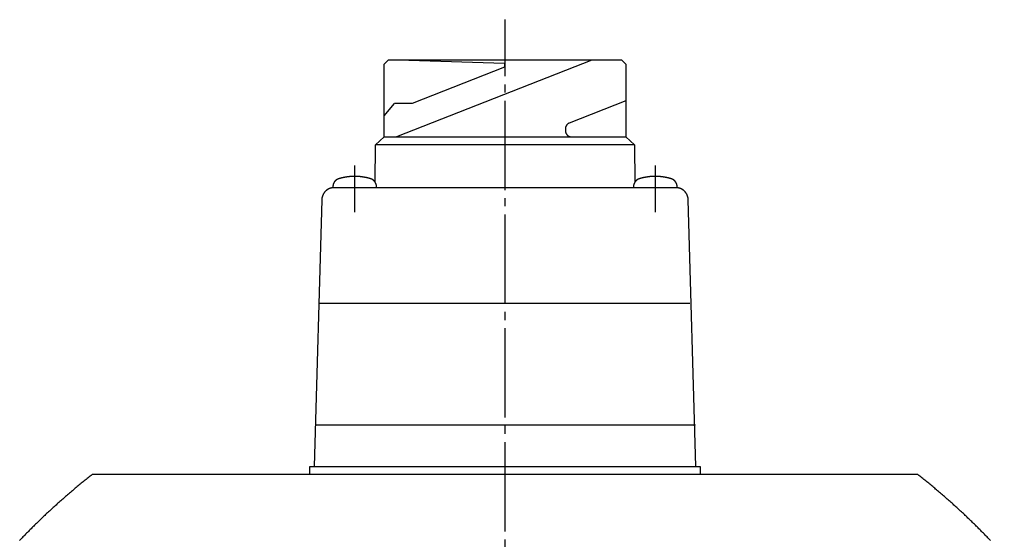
# Model space of a CAD drawing. Extents: x 0 to 661, y 0 to 384.
# Drawn here: x 533.1 to 652.6, y 319.9 to 384 of the extents above; entities that cross this region are included whole.
import ezdxf

# ---------------------------------------------------------------- set-up
doc = ezdxf.new("R2010")
doc.units = 0
doc.linetypes.add('DASH_CENTER', pattern=[14, 11, -1, 1, -1])
doc.layers.get('0').update_dxf_attribs({"linetype": 'CONTINUOUS'})

msp = doc.modelspace()

# ---------------------------------------------------------------- linework, layer by layer
at = {"color": 1, "linetype": 'DASH_CENTER'}
for p, q in [((592.82, 195.02), (592.82, 384.02)), ((574.32, 360.32), (574.32, 366.06)), ((611.32, 360.32), (611.32, 366.06))]:
    msp.add_line(p, q, dxfattribs=at)
at = {"color": 7, "linetype": 'CONTINUOUS'}
for p, q in [((577.94, 378.52), (578.44, 379.02)), ((607.19, 379.02), (578.44, 379.02)), ((607.19, 379.02), (578.45, 379.02)), ((603.52, 379.02), (579.46, 369.58)), ((580.97, 379.02), (592.76, 378.63)), ((607.69, 378.52), (607.19, 379.02)), ((577.94, 369.58), (577.94, 378.52)), ((592.76, 378.16), (581.38, 373.67)), ((592.76, 378.63), (592.76, 378.16)), ((607.69, 378.52), (607.69, 369.58)), ((577.94, 372.17), (579.2, 373.67)), ((581.38, 373.67), (579.2, 373.67)), ((607.69, 373.99), (600.73, 371.26)), ((600.25, 370.56), (600.25, 370.33)), ((576.88, 368.58), (577.94, 369.58)), ((577.94, 369.58), (601, 369.58)), ((601, 369.58), (607.69, 369.58)), ((607.69, 369.58), (608.75, 368.58)), ((607.69, 369.58), (608.75, 368.58)), ((576.85, 363.97), (576.88, 368.58)), ((608.75, 368.58), (576.88, 368.58)), ((608.75, 368.58), (608.78, 363.97)), ((571.64, 363.54), (571.62, 363.31)), ((577.01, 363.32), (576.99, 363.54)), ((608.64, 363.54), (608.62, 363.32)), ((614.01, 363.31), (613.99, 363.54)), ((571.77, 363.32), (592.82, 363.32)), ((592.82, 363.32), (613.86, 363.32)), ((570.27, 361.84), (569.32, 329.02)), ((616.32, 329.02), (615.36, 361.84)), ((569.9, 349.12), (592.82, 349.12)), ((592.82, 349.12), (615.55, 349.12)), ((569.46, 334.12), (592.82, 334.12)), ((592.82, 334.12), (616.25, 334.12)), ((568.81, 329.02), (592.82, 329.02)), ((568.81, 328.02), (568.81, 329.02)), ((592.82, 329.02), (616.82, 329.02)), ((616.82, 329.02), (616.82, 328.02)), ((615.82, 328.02), (542.01, 328.02)), ((643.62, 328.02), (569.82, 328.02))]:
    msp.add_line(p, q, dxfattribs=at)
for points in [[(600.73, 371.26, 0), (600.72, 371.26, 0), (600.72, 371.26, 0), (600.71, 371.25, 0), (600.7, 371.25, 0), (600.7, 371.25, 0), (600.69, 371.25, 0), (600.68, 371.24, 0), (600.68, 371.24, 0), (600.67, 371.24, 0), (600.66, 371.23, 0), (600.66, 371.23, 0), (600.65, 371.23, 0), (600.65, 371.22, 0), (600.64, 371.22, 0), (600.63, 371.22, 0), (600.63, 371.21, 0), (600.62, 371.21, 0), (600.62, 371.21, 0), (600.61, 371.2, 0), (600.6, 371.2, 0), (600.6, 371.19, 0), (600.59, 371.19, 0), (600.59, 371.19, 0), (600.58, 371.18, 0), (600.58, 371.18, 0), (600.57, 371.18, 0), (600.56, 371.17, 0), (600.56, 371.17, 0), (600.55, 371.16, 0), (600.55, 371.16, 0), (600.54, 371.15, 0), (600.53, 371.15, 0), (600.53, 371.15, 0), (600.52, 371.14, 0), (600.52, 371.14, 0), (600.51, 371.13, 0), (600.51, 371.13, 0), (600.5, 371.12, 0), (600.5, 371.12, 0), (600.49, 371.11, 0), (600.49, 371.11, 0), (600.48, 371.1, 0), (600.48, 371.1, 0), (600.47, 371.09, 0), (600.47, 371.09, 0), (600.46, 371.08, 0), (600.46, 371.08, 0), (600.45, 371.07, 0), (600.45, 371.07, 0), (600.44, 371.06, 0), (600.44, 371.06, 0), (600.43, 371.05, 0), (600.43, 371.05, 0), (600.42, 371.04, 0), (600.42, 371.04, 0), (600.42, 371.03, 0), (600.41, 371.03, 0), (600.41, 371.02, 0), (600.4, 371.01, 0), (600.4, 371.01, 0), (600.39, 371, 0), (600.39, 371, 0), (600.39, 370.99, 0), (600.38, 370.99, 0), (600.38, 370.98, 0), (600.38, 370.98, 0), (600.37, 370.97, 0), (600.37, 370.96, 0), (600.36, 370.96, 0), (600.36, 370.95, 0), (600.36, 370.94, 0), (600.35, 370.94, 0), (600.35, 370.93, 0), (600.35, 370.93, 0), (600.34, 370.92, 0), (600.34, 370.91, 0), (600.34, 370.91, 0), (600.33, 370.9, 0), (600.33, 370.9, 0), (600.33, 370.89, 0), (600.32, 370.88, 0), (600.32, 370.88, 0), (600.32, 370.87, 0), (600.32, 370.86, 0), (600.31, 370.86, 0), (600.31, 370.85, 0), (600.31, 370.84, 0), (600.3, 370.84, 0), (600.3, 370.83, 0), (600.3, 370.82, 0), (600.3, 370.82, 0), (600.29, 370.81, 0), (600.29, 370.81, 0), (600.29, 370.8, 0), (600.29, 370.79, 0), (600.29, 370.79, 0), (600.28, 370.78, 0), (600.28, 370.77, 0), (600.28, 370.76, 0), (600.28, 370.76, 0), (600.28, 370.75, 0), (600.27, 370.74, 0), (600.27, 370.74, 0), (600.27, 370.73, 0), (600.27, 370.72, 0), (600.27, 370.72, 0), (600.27, 370.71, 0), (600.27, 370.7, 0), (600.26, 370.7, 0), (600.26, 370.69, 0), (600.26, 370.68, 0), (600.26, 370.68, 0), (600.26, 370.67, 0), (600.26, 370.66, 0), (600.26, 370.65, 0), (600.26, 370.65, 0), (600.26, 370.64, 0), (600.26, 370.63, 0), (600.26, 370.63, 0), (600.25, 370.62, 0), (600.25, 370.61, 0), (600.25, 370.61, 0), (600.25, 370.6, 0), (600.25, 370.59, 0), (600.25, 370.58, 0), (600.25, 370.58, 0), (600.25, 370.57, 0), (600.25, 370.56, 0)], [(600.25, 370.32, 0), (600.25, 370.32, 0), (600.25, 370.31, 0), (600.25, 370.3, 0), (600.25, 370.29, 0), (600.25, 370.28, 0), (600.25, 370.27, 0), (600.26, 370.26, 0), (600.26, 370.25, 0), (600.26, 370.24, 0), (600.26, 370.23, 0), (600.26, 370.22, 0), (600.26, 370.21, 0), (600.26, 370.21, 0), (600.26, 370.2, 0), (600.27, 370.19, 0), (600.27, 370.18, 0), (600.27, 370.17, 0), (600.27, 370.16, 0), (600.27, 370.15, 0), (600.27, 370.14, 0), (600.28, 370.13, 0), (600.28, 370.12, 0), (600.28, 370.12, 0), (600.28, 370.11, 0), (600.29, 370.1, 0), (600.29, 370.09, 0), (600.29, 370.08, 0), (600.3, 370.07, 0), (600.3, 370.06, 0), (600.3, 370.06, 0), (600.31, 370.05, 0), (600.31, 370.04, 0), (600.31, 370.03, 0), (600.32, 370.02, 0), (600.32, 370.01, 0), (600.33, 370, 0), (600.33, 370, 0), (600.33, 369.99, 0), (600.34, 369.98, 0), (600.34, 369.97, 0), (600.35, 369.96, 0), (600.35, 369.96, 0), (600.36, 369.95, 0), (600.36, 369.94, 0), (600.36, 369.93, 0), (600.37, 369.92, 0), (600.37, 369.92, 0), (600.38, 369.91, 0), (600.38, 369.9, 0), (600.39, 369.89, 0), (600.39, 369.89, 0), (600.4, 369.88, 0), (600.41, 369.87, 0), (600.41, 369.86, 0), (600.42, 369.86, 0), (600.42, 369.85, 0), (600.43, 369.84, 0), (600.43, 369.83, 0), (600.44, 369.83, 0), (600.45, 369.82, 0), (600.45, 369.81, 0), (600.46, 369.81, 0), (600.47, 369.8, 0), (600.47, 369.8, 0), (600.48, 369.79, 0), (600.49, 369.78, 0), (600.49, 369.78, 0), (600.5, 369.77, 0), (600.51, 369.76, 0), (600.51, 369.76, 0), (600.52, 369.75, 0), (600.53, 369.75, 0), (600.53, 369.74, 0), (600.54, 369.73, 0), (600.55, 369.73, 0), (600.56, 369.72, 0), (600.56, 369.72, 0), (600.57, 369.71, 0), (600.58, 369.71, 0), (600.59, 369.7, 0), (600.59, 369.7, 0), (600.6, 369.69, 0), (600.61, 369.69, 0), (600.62, 369.68, 0), (600.62, 369.68, 0), (600.63, 369.67, 0), (600.64, 369.67, 0), (600.65, 369.66, 0), (600.66, 369.66, 0), (600.67, 369.65, 0), (600.67, 369.65, 0), (600.68, 369.65, 0), (600.69, 369.64, 0), (600.7, 369.64, 0), (600.71, 369.64, 0), (600.72, 369.63, 0), (600.72, 369.63, 0), (600.73, 369.62, 0), (600.74, 369.62, 0), (600.75, 369.62, 0), (600.76, 369.62, 0), (600.77, 369.61, 0), (600.78, 369.61, 0), (600.78, 369.61, 0), (600.79, 369.61, 0), (600.8, 369.6, 0), (600.81, 369.6, 0), (600.82, 369.6, 0), (600.83, 369.6, 0), (600.84, 369.59, 0), (600.85, 369.59, 0), (600.86, 369.59, 0), (600.87, 369.59, 0), (600.88, 369.59, 0), (600.88, 369.58, 0), (600.89, 369.58, 0), (600.9, 369.58, 0), (600.91, 369.58, 0), (600.92, 369.58, 0), (600.93, 369.58, 0), (600.94, 369.58, 0), (600.95, 369.58, 0), (600.96, 369.58, 0), (600.97, 369.58, 0), (600.98, 369.58, 0), (600.98, 369.57, 0), (600.99, 369.57, 0), (601, 369.57, 0)], [(574.32, 364.69, 0), (574.3, 364.69, 0), (574.28, 364.69, 0), (574.27, 364.69, 0), (574.25, 364.69, 0), (574.24, 364.69, 0), (574.22, 364.69, 0), (574.21, 364.69, 0), (574.19, 364.69, 0), (574.18, 364.69, 0), (574.16, 364.69, 0), (574.14, 364.69, 0), (574.13, 364.69, 0), (574.11, 364.69, 0), (574.1, 364.69, 0), (574.08, 364.69, 0), (574.07, 364.69, 0), (574.05, 364.69, 0), (574.04, 364.69, 0), (574.02, 364.69, 0), (574, 364.69, 0), (573.99, 364.69, 0), (573.97, 364.69, 0), (573.96, 364.69, 0), (573.94, 364.69, 0), (573.93, 364.68, 0), (573.91, 364.68, 0), (573.9, 364.68, 0), (573.88, 364.68, 0), (573.87, 364.68, 0), (573.85, 364.68, 0), (573.84, 364.68, 0), (573.82, 364.68, 0), (573.8, 364.68, 0), (573.79, 364.68, 0), (573.77, 364.67, 0), (573.76, 364.67, 0), (573.74, 364.67, 0), (573.73, 364.67, 0), (573.71, 364.67, 0), (573.7, 364.67, 0), (573.68, 364.67, 0), (573.66, 364.67, 0), (573.65, 364.66, 0), (573.63, 364.66, 0), (573.62, 364.66, 0), (573.6, 364.66, 0), (573.59, 364.66, 0), (573.57, 364.66, 0), (573.56, 364.65, 0), (573.54, 364.65, 0), (573.53, 364.65, 0), (573.51, 364.65, 0), (573.5, 364.65, 0), (573.48, 364.64, 0), (573.46, 364.64, 0), (573.45, 364.64, 0), (573.43, 364.64, 0), (573.42, 364.64, 0), (573.4, 364.63, 0), (573.39, 364.63, 0), (573.37, 364.63, 0), (573.36, 364.63, 0), (573.34, 364.63, 0), (573.33, 364.62, 0), (573.31, 364.62, 0), (573.29, 364.62, 0), (573.28, 364.62, 0), (573.26, 364.62, 0), (573.25, 364.61, 0), (573.23, 364.61, 0), (573.22, 364.61, 0), (573.2, 364.61, 0), (573.19, 364.6, 0), (573.17, 364.6, 0), (573.16, 364.6, 0), (573.14, 364.6, 0), (573.13, 364.59, 0), (573.11, 364.59, 0), (573.1, 364.59, 0), (573.08, 364.58, 0), (573.07, 364.58, 0), (573.05, 364.58, 0), (573.03, 364.58, 0), (573.02, 364.57, 0), (573, 364.57, 0), (572.99, 364.57, 0), (572.97, 364.56, 0), (572.96, 364.56, 0), (572.94, 364.56, 0), (572.93, 364.56, 0), (572.91, 364.55, 0), (572.9, 364.55, 0), (572.88, 364.55, 0), (572.87, 364.54, 0), (572.85, 364.54, 0), (572.84, 364.54, 0), (572.82, 364.53, 0), (572.81, 364.53, 0), (572.79, 364.53, 0), (572.78, 364.52, 0), (572.76, 364.52, 0), (572.75, 364.52, 0), (572.73, 364.51, 0), (572.72, 364.51, 0), (572.7, 364.51, 0), (572.69, 364.5, 0), (572.67, 364.5, 0), (572.65, 364.5, 0), (572.64, 364.49, 0), (572.62, 364.49, 0), (572.61, 364.48, 0), (572.6, 364.48, 0), (572.58, 364.48, 0), (572.57, 364.47, 0), (572.55, 364.47, 0), (572.53, 364.46, 0), (572.52, 364.46, 0), (572.5, 364.46, 0), (572.49, 364.45, 0), (572.48, 364.45, 0), (572.46, 364.44, 0), (572.45, 364.44, 0), (572.43, 364.44, 0), (572.41, 364.43, 0), (572.4, 364.43, 0), (572.39, 364.42, 0), (572.37, 364.42, 0), (572.36, 364.42, 0)], [(576.27, 364.42, 0), (576.26, 364.42, 0), (576.25, 364.42, 0), (576.23, 364.43, 0), (576.22, 364.43, 0), (576.2, 364.44, 0), (576.18, 364.44, 0), (576.17, 364.44, 0), (576.16, 364.45, 0), (576.14, 364.45, 0), (576.13, 364.46, 0), (576.11, 364.46, 0), (576.1, 364.46, 0), (576.08, 364.47, 0), (576.07, 364.47, 0), (576.05, 364.48, 0), (576.03, 364.48, 0), (576.02, 364.48, 0), (576, 364.49, 0), (575.99, 364.49, 0), (575.98, 364.5, 0), (575.96, 364.5, 0), (575.95, 364.5, 0), (575.93, 364.51, 0), (575.91, 364.51, 0), (575.9, 364.51, 0), (575.88, 364.52, 0), (575.87, 364.52, 0), (575.85, 364.52, 0), (575.84, 364.53, 0), (575.82, 364.53, 0), (575.81, 364.53, 0), (575.79, 364.54, 0), (575.78, 364.54, 0), (575.76, 364.54, 0), (575.75, 364.55, 0), (575.73, 364.55, 0), (575.72, 364.55, 0), (575.7, 364.56, 0), (575.69, 364.56, 0), (575.67, 364.56, 0), (575.66, 364.56, 0), (575.64, 364.57, 0), (575.63, 364.57, 0), (575.61, 364.57, 0), (575.6, 364.58, 0), (575.58, 364.58, 0), (575.57, 364.58, 0), (575.55, 364.58, 0), (575.53, 364.59, 0), (575.52, 364.59, 0), (575.5, 364.59, 0), (575.49, 364.6, 0), (575.47, 364.6, 0), (575.46, 364.6, 0), (575.44, 364.6, 0), (575.43, 364.61, 0), (575.41, 364.61, 0), (575.4, 364.61, 0), (575.38, 364.61, 0), (575.37, 364.62, 0), (575.35, 364.62, 0), (575.34, 364.62, 0), (575.32, 364.62, 0), (575.3, 364.62, 0), (575.29, 364.63, 0), (575.27, 364.63, 0), (575.26, 364.63, 0), (575.24, 364.63, 0), (575.23, 364.63, 0), (575.21, 364.64, 0), (575.2, 364.64, 0), (575.18, 364.64, 0), (575.17, 364.64, 0), (575.15, 364.64, 0), (575.14, 364.65, 0), (575.12, 364.65, 0), (575.11, 364.65, 0), (575.09, 364.65, 0), (575.07, 364.65, 0), (575.06, 364.66, 0), (575.04, 364.66, 0), (575.03, 364.66, 0), (575.01, 364.66, 0), (575, 364.66, 0), (574.98, 364.66, 0), (574.97, 364.67, 0), (574.95, 364.67, 0), (574.93, 364.67, 0), (574.92, 364.67, 0), (574.9, 364.67, 0), (574.89, 364.67, 0), (574.87, 364.67, 0), (574.86, 364.67, 0), (574.84, 364.68, 0), (574.83, 364.68, 0), (574.81, 364.68, 0), (574.8, 364.68, 0), (574.78, 364.68, 0), (574.76, 364.68, 0), (574.75, 364.68, 0), (574.73, 364.68, 0), (574.72, 364.68, 0), (574.7, 364.68, 0), (574.69, 364.69, 0), (574.67, 364.69, 0), (574.66, 364.69, 0), (574.64, 364.69, 0), (574.63, 364.69, 0), (574.61, 364.69, 0), (574.6, 364.69, 0), (574.58, 364.69, 0), (574.56, 364.69, 0), (574.55, 364.69, 0), (574.53, 364.69, 0), (574.52, 364.69, 0), (574.5, 364.69, 0), (574.49, 364.69, 0), (574.47, 364.69, 0), (574.46, 364.69, 0), (574.44, 364.69, 0), (574.42, 364.69, 0), (574.41, 364.69, 0), (574.39, 364.69, 0), (574.38, 364.69, 0), (574.36, 364.69, 0), (574.35, 364.69, 0), (574.33, 364.69, 0), (574.32, 364.69, 0)], [(611.32, 364.69, 0), (611.3, 364.69, 0), (611.28, 364.69, 0), (611.27, 364.69, 0), (611.25, 364.69, 0), (611.24, 364.69, 0), (611.22, 364.69, 0), (611.21, 364.69, 0), (611.19, 364.69, 0), (611.18, 364.69, 0), (611.16, 364.69, 0), (611.14, 364.69, 0), (611.13, 364.69, 0), (611.11, 364.69, 0), (611.1, 364.69, 0), (611.08, 364.69, 0), (611.07, 364.69, 0), (611.05, 364.69, 0), (611.04, 364.69, 0), (611.02, 364.69, 0), (611, 364.69, 0), (610.99, 364.69, 0), (610.97, 364.69, 0), (610.96, 364.69, 0), (610.94, 364.69, 0), (610.93, 364.68, 0), (610.91, 364.68, 0), (610.9, 364.68, 0), (610.88, 364.68, 0), (610.87, 364.68, 0), (610.85, 364.68, 0), (610.84, 364.68, 0), (610.82, 364.68, 0), (610.8, 364.68, 0), (610.79, 364.68, 0), (610.77, 364.67, 0), (610.76, 364.67, 0), (610.74, 364.67, 0), (610.73, 364.67, 0), (610.71, 364.67, 0), (610.7, 364.67, 0), (610.68, 364.67, 0), (610.66, 364.67, 0), (610.65, 364.66, 0), (610.63, 364.66, 0), (610.62, 364.66, 0), (610.6, 364.66, 0), (610.59, 364.66, 0), (610.57, 364.66, 0), (610.56, 364.65, 0), (610.54, 364.65, 0), (610.53, 364.65, 0), (610.51, 364.65, 0), (610.5, 364.65, 0), (610.48, 364.64, 0), (610.46, 364.64, 0), (610.45, 364.64, 0), (610.43, 364.64, 0), (610.42, 364.64, 0), (610.4, 364.63, 0), (610.39, 364.63, 0), (610.37, 364.63, 0), (610.36, 364.63, 0), (610.34, 364.63, 0), (610.33, 364.62, 0), (610.31, 364.62, 0), (610.29, 364.62, 0), (610.28, 364.62, 0), (610.26, 364.62, 0), (610.25, 364.61, 0), (610.23, 364.61, 0), (610.22, 364.61, 0), (610.2, 364.61, 0), (610.19, 364.6, 0), (610.17, 364.6, 0), (610.16, 364.6, 0), (610.14, 364.6, 0), (610.13, 364.59, 0), (610.11, 364.59, 0), (610.1, 364.59, 0), (610.08, 364.58, 0), (610.07, 364.58, 0), (610.05, 364.58, 0), (610.03, 364.58, 0), (610.02, 364.57, 0), (610, 364.57, 0), (609.99, 364.57, 0), (609.97, 364.56, 0), (609.96, 364.56, 0), (609.94, 364.56, 0), (609.93, 364.56, 0), (609.91, 364.55, 0), (609.9, 364.55, 0), (609.88, 364.55, 0), (609.87, 364.54, 0), (609.85, 364.54, 0), (609.84, 364.54, 0), (609.82, 364.53, 0), (609.81, 364.53, 0), (609.79, 364.53, 0), (609.78, 364.52, 0), (609.76, 364.52, 0), (609.75, 364.52, 0), (609.73, 364.51, 0), (609.72, 364.51, 0), (609.7, 364.51, 0), (609.69, 364.5, 0), (609.67, 364.5, 0), (609.65, 364.5, 0), (609.64, 364.49, 0), (609.62, 364.49, 0), (609.61, 364.48, 0), (609.6, 364.48, 0), (609.58, 364.48, 0), (609.57, 364.47, 0), (609.55, 364.47, 0), (609.53, 364.46, 0), (609.52, 364.46, 0), (609.5, 364.46, 0), (609.49, 364.45, 0), (609.48, 364.45, 0), (609.46, 364.44, 0), (609.45, 364.44, 0), (609.43, 364.44, 0), (609.41, 364.43, 0), (609.4, 364.43, 0), (609.39, 364.42, 0), (609.37, 364.42, 0), (609.36, 364.42, 0)], [(613.27, 364.42, 0), (613.26, 364.42, 0), (613.25, 364.42, 0), (613.23, 364.43, 0), (613.22, 364.43, 0), (613.2, 364.44, 0), (613.18, 364.44, 0), (613.17, 364.44, 0), (613.16, 364.45, 0), (613.14, 364.45, 0), (613.13, 364.46, 0), (613.11, 364.46, 0), (613.1, 364.46, 0), (613.08, 364.47, 0), (613.07, 364.47, 0), (613.05, 364.48, 0), (613.03, 364.48, 0), (613.02, 364.48, 0), (613, 364.49, 0), (612.99, 364.49, 0), (612.98, 364.5, 0), (612.96, 364.5, 0), (612.95, 364.5, 0), (612.93, 364.51, 0), (612.91, 364.51, 0), (612.9, 364.51, 0), (612.88, 364.52, 0), (612.87, 364.52, 0), (612.85, 364.52, 0), (612.84, 364.53, 0), (612.82, 364.53, 0), (612.81, 364.53, 0), (612.79, 364.54, 0), (612.78, 364.54, 0), (612.76, 364.54, 0), (612.75, 364.55, 0), (612.73, 364.55, 0), (612.72, 364.55, 0), (612.7, 364.56, 0), (612.69, 364.56, 0), (612.67, 364.56, 0), (612.66, 364.56, 0), (612.64, 364.57, 0), (612.63, 364.57, 0), (612.61, 364.57, 0), (612.6, 364.58, 0), (612.58, 364.58, 0), (612.57, 364.58, 0), (612.55, 364.58, 0), (612.53, 364.59, 0), (612.52, 364.59, 0), (612.5, 364.59, 0), (612.49, 364.6, 0), (612.47, 364.6, 0), (612.46, 364.6, 0), (612.44, 364.6, 0), (612.43, 364.61, 0), (612.41, 364.61, 0), (612.4, 364.61, 0), (612.38, 364.61, 0), (612.37, 364.62, 0), (612.35, 364.62, 0), (612.34, 364.62, 0), (612.32, 364.62, 0), (612.3, 364.62, 0), (612.29, 364.63, 0), (612.27, 364.63, 0), (612.26, 364.63, 0), (612.24, 364.63, 0), (612.23, 364.63, 0), (612.21, 364.64, 0), (612.2, 364.64, 0), (612.18, 364.64, 0), (612.17, 364.64, 0), (612.15, 364.64, 0), (612.14, 364.65, 0), (612.12, 364.65, 0), (612.11, 364.65, 0), (612.09, 364.65, 0), (612.07, 364.65, 0), (612.06, 364.66, 0), (612.04, 364.66, 0), (612.03, 364.66, 0), (612.01, 364.66, 0), (612, 364.66, 0), (611.98, 364.66, 0), (611.97, 364.67, 0), (611.95, 364.67, 0), (611.93, 364.67, 0), (611.92, 364.67, 0), (611.9, 364.67, 0), (611.89, 364.67, 0), (611.87, 364.67, 0), (611.86, 364.67, 0), (611.84, 364.68, 0), (611.83, 364.68, 0), (611.81, 364.68, 0), (611.8, 364.68, 0), (611.78, 364.68, 0), (611.76, 364.68, 0), (611.75, 364.68, 0), (611.73, 364.68, 0), (611.72, 364.68, 0), (611.7, 364.68, 0), (611.69, 364.69, 0), (611.67, 364.69, 0), (611.66, 364.69, 0), (611.64, 364.69, 0), (611.63, 364.69, 0), (611.61, 364.69, 0), (611.6, 364.69, 0), (611.58, 364.69, 0), (611.56, 364.69, 0), (611.55, 364.69, 0), (611.53, 364.69, 0), (611.52, 364.69, 0), (611.5, 364.69, 0), (611.49, 364.69, 0), (611.47, 364.69, 0), (611.46, 364.69, 0), (611.44, 364.69, 0), (611.42, 364.69, 0), (611.41, 364.69, 0), (611.39, 364.69, 0), (611.38, 364.69, 0), (611.36, 364.69, 0), (611.35, 364.69, 0), (611.33, 364.69, 0), (611.32, 364.69, 0)], [(572.36, 364.42, 0), (572.35, 364.41, 0), (572.34, 364.41, 0), (572.33, 364.41, 0), (572.32, 364.4, 0), (572.31, 364.4, 0), (572.3, 364.4, 0), (572.29, 364.39, 0), (572.28, 364.39, 0), (572.28, 364.39, 0), (572.27, 364.38, 0), (572.26, 364.38, 0), (572.25, 364.38, 0), (572.24, 364.37, 0), (572.23, 364.37, 0), (572.22, 364.37, 0), (572.22, 364.36, 0), (572.21, 364.36, 0), (572.2, 364.36, 0), (572.19, 364.35, 0), (572.18, 364.35, 0), (572.17, 364.34, 0), (572.16, 364.34, 0), (572.16, 364.33, 0), (572.15, 364.33, 0), (572.14, 364.32, 0), (572.13, 364.32, 0), (572.12, 364.31, 0), (572.12, 364.31, 0), (572.11, 364.31, 0), (572.1, 364.3, 0), (572.09, 364.3, 0), (572.09, 364.29, 0), (572.08, 364.29, 0), (572.07, 364.28, 0), (572.06, 364.27, 0), (572.05, 364.27, 0), (572.05, 364.26, 0), (572.04, 364.26, 0), (572.03, 364.25, 0), (572.02, 364.25, 0), (572.02, 364.24, 0), (572.01, 364.23, 0), (572, 364.23, 0), (571.99, 364.22, 0), (571.99, 364.22, 0), (571.98, 364.21, 0), (571.97, 364.2, 0), (571.97, 364.2, 0), (571.96, 364.19, 0), (571.95, 364.19, 0), (571.95, 364.18, 0), (571.94, 364.17, 0), (571.93, 364.17, 0), (571.92, 364.16, 0), (571.92, 364.15, 0), (571.91, 364.15, 0), (571.91, 364.14, 0), (571.9, 364.13, 0), (571.89, 364.12, 0), (571.89, 364.12, 0), (571.88, 364.11, 0), (571.88, 364.1, 0), (571.87, 364.1, 0), (571.86, 364.09, 0), (571.86, 364.08, 0), (571.85, 364.07, 0), (571.85, 364.07, 0), (571.84, 364.06, 0), (571.83, 364.05, 0), (571.83, 364.05, 0), (571.82, 364.04, 0), (571.82, 364.03, 0), (571.81, 364.02, 0), (571.81, 364.01, 0), (571.8, 364.01, 0), (571.8, 364, 0), (571.79, 363.99, 0), (571.79, 363.98, 0), (571.78, 363.98, 0), (571.78, 363.97, 0), (571.77, 363.96, 0), (571.77, 363.95, 0), (571.76, 363.94, 0), (571.76, 363.93, 0), (571.75, 363.93, 0), (571.75, 363.92, 0), (571.75, 363.91, 0), (571.74, 363.9, 0), (571.74, 363.89, 0), (571.73, 363.88, 0), (571.73, 363.88, 0), (571.73, 363.87, 0), (571.72, 363.86, 0), (571.72, 363.85, 0), (571.71, 363.84, 0), (571.71, 363.83, 0), (571.71, 363.82, 0), (571.7, 363.81, 0), (571.7, 363.81, 0), (571.7, 363.8, 0), (571.69, 363.79, 0), (571.69, 363.78, 0), (571.69, 363.77, 0), (571.68, 363.76, 0), (571.68, 363.75, 0), (571.68, 363.75, 0), (571.68, 363.74, 0), (571.67, 363.73, 0), (571.67, 363.72, 0), (571.67, 363.71, 0), (571.67, 363.7, 0), (571.66, 363.69, 0), (571.66, 363.68, 0), (571.66, 363.67, 0), (571.66, 363.66, 0), (571.66, 363.65, 0), (571.65, 363.64, 0), (571.65, 363.63, 0), (571.65, 363.63, 0), (571.65, 363.62, 0), (571.65, 363.61, 0), (571.65, 363.6, 0), (571.64, 363.59, 0), (571.64, 363.58, 0), (571.64, 363.57, 0), (571.64, 363.56, 0), (571.64, 363.55, 0), (571.64, 363.54, 0)], [(576.99, 363.54, 0), (576.99, 363.55, 0), (576.99, 363.56, 0), (576.99, 363.57, 0), (576.99, 363.58, 0), (576.99, 363.59, 0), (576.99, 363.6, 0), (576.98, 363.61, 0), (576.98, 363.62, 0), (576.98, 363.63, 0), (576.98, 363.63, 0), (576.98, 363.64, 0), (576.98, 363.65, 0), (576.97, 363.66, 0), (576.97, 363.67, 0), (576.97, 363.68, 0), (576.97, 363.69, 0), (576.97, 363.7, 0), (576.96, 363.71, 0), (576.96, 363.72, 0), (576.96, 363.73, 0), (576.96, 363.74, 0), (576.95, 363.75, 0), (576.95, 363.75, 0), (576.95, 363.76, 0), (576.94, 363.77, 0), (576.94, 363.78, 0), (576.94, 363.79, 0), (576.93, 363.8, 0), (576.93, 363.81, 0), (576.93, 363.81, 0), (576.92, 363.82, 0), (576.92, 363.83, 0), (576.92, 363.84, 0), (576.91, 363.85, 0), (576.91, 363.86, 0), (576.91, 363.87, 0), (576.9, 363.88, 0), (576.9, 363.88, 0), (576.89, 363.89, 0), (576.89, 363.9, 0), (576.89, 363.91, 0), (576.88, 363.92, 0), (576.88, 363.93, 0), (576.87, 363.93, 0), (576.87, 363.94, 0), (576.86, 363.95, 0), (576.86, 363.96, 0), (576.85, 363.97, 0), (576.85, 363.98, 0), (576.84, 363.98, 0), (576.84, 363.99, 0), (576.83, 364, 0), (576.83, 364.01, 0), (576.82, 364.01, 0), (576.82, 364.02, 0), (576.81, 364.03, 0), (576.81, 364.04, 0), (576.8, 364.05, 0), (576.8, 364.05, 0), (576.79, 364.06, 0), (576.79, 364.07, 0), (576.78, 364.07, 0), (576.77, 364.08, 0), (576.77, 364.09, 0), (576.76, 364.1, 0), (576.76, 364.1, 0), (576.75, 364.11, 0), (576.74, 364.12, 0), (576.74, 364.12, 0), (576.73, 364.13, 0), (576.73, 364.14, 0), (576.72, 364.15, 0), (576.71, 364.15, 0), (576.71, 364.16, 0), (576.7, 364.17, 0), (576.69, 364.17, 0), (576.68, 364.18, 0), (576.68, 364.19, 0), (576.67, 364.19, 0), (576.66, 364.2, 0), (576.66, 364.2, 0), (576.65, 364.21, 0), (576.64, 364.22, 0), (576.64, 364.22, 0), (576.63, 364.23, 0), (576.62, 364.23, 0), (576.61, 364.24, 0), (576.61, 364.25, 0), (576.6, 364.25, 0), (576.59, 364.26, 0), (576.59, 364.26, 0), (576.58, 364.27, 0), (576.57, 364.27, 0), (576.56, 364.28, 0), (576.55, 364.29, 0), (576.55, 364.29, 0), (576.54, 364.3, 0), (576.53, 364.3, 0), (576.52, 364.31, 0), (576.51, 364.31, 0), (576.51, 364.31, 0), (576.5, 364.32, 0), (576.49, 364.32, 0), (576.48, 364.33, 0), (576.47, 364.33, 0), (576.47, 364.34, 0), (576.46, 364.34, 0), (576.45, 364.35, 0), (576.44, 364.35, 0), (576.43, 364.36, 0), (576.42, 364.36, 0), (576.41, 364.36, 0), (576.41, 364.37, 0), (576.4, 364.37, 0), (576.39, 364.37, 0), (576.38, 364.38, 0), (576.37, 364.38, 0), (576.36, 364.38, 0), (576.36, 364.39, 0), (576.35, 364.39, 0), (576.34, 364.39, 0), (576.33, 364.4, 0), (576.32, 364.4, 0), (576.31, 364.4, 0), (576.3, 364.41, 0), (576.29, 364.41, 0), (576.28, 364.41, 0), (576.27, 364.42, 0)], [(609.36, 364.42, 0), (609.35, 364.41, 0), (609.34, 364.41, 0), (609.33, 364.41, 0), (609.32, 364.4, 0), (609.31, 364.4, 0), (609.3, 364.4, 0), (609.29, 364.39, 0), (609.28, 364.39, 0), (609.28, 364.39, 0), (609.27, 364.38, 0), (609.26, 364.38, 0), (609.25, 364.38, 0), (609.24, 364.37, 0), (609.23, 364.37, 0), (609.22, 364.37, 0), (609.22, 364.36, 0), (609.21, 364.36, 0), (609.2, 364.36, 0), (609.19, 364.35, 0), (609.18, 364.35, 0), (609.17, 364.34, 0), (609.16, 364.34, 0), (609.16, 364.33, 0), (609.15, 364.33, 0), (609.14, 364.32, 0), (609.13, 364.32, 0), (609.12, 364.31, 0), (609.12, 364.31, 0), (609.11, 364.31, 0), (609.1, 364.3, 0), (609.09, 364.3, 0), (609.09, 364.29, 0), (609.08, 364.29, 0), (609.07, 364.28, 0), (609.06, 364.27, 0), (609.05, 364.27, 0), (609.05, 364.26, 0), (609.04, 364.26, 0), (609.03, 364.25, 0), (609.02, 364.25, 0), (609.02, 364.24, 0), (609.01, 364.23, 0), (609, 364.23, 0), (608.99, 364.22, 0), (608.99, 364.22, 0), (608.98, 364.21, 0), (608.97, 364.2, 0), (608.97, 364.2, 0), (608.96, 364.19, 0), (608.95, 364.19, 0), (608.95, 364.18, 0), (608.94, 364.17, 0), (608.93, 364.17, 0), (608.92, 364.16, 0), (608.92, 364.15, 0), (608.91, 364.15, 0), (608.91, 364.14, 0), (608.9, 364.13, 0), (608.89, 364.12, 0), (608.89, 364.12, 0), (608.88, 364.11, 0), (608.88, 364.1, 0), (608.87, 364.1, 0), (608.86, 364.09, 0), (608.86, 364.08, 0), (608.85, 364.07, 0), (608.85, 364.07, 0), (608.84, 364.06, 0), (608.83, 364.05, 0), (608.83, 364.05, 0), (608.82, 364.04, 0), (608.82, 364.03, 0), (608.81, 364.02, 0), (608.81, 364.01, 0), (608.8, 364.01, 0), (608.8, 364, 0), (608.79, 363.99, 0), (608.79, 363.98, 0), (608.78, 363.98, 0), (608.78, 363.97, 0), (608.77, 363.96, 0), (608.77, 363.95, 0), (608.76, 363.94, 0), (608.76, 363.93, 0), (608.75, 363.93, 0), (608.75, 363.92, 0), (608.75, 363.91, 0), (608.74, 363.9, 0), (608.74, 363.89, 0), (608.73, 363.88, 0), (608.73, 363.88, 0), (608.73, 363.87, 0), (608.72, 363.86, 0), (608.72, 363.85, 0), (608.71, 363.84, 0), (608.71, 363.83, 0), (608.71, 363.82, 0), (608.7, 363.81, 0), (608.7, 363.81, 0), (608.7, 363.8, 0), (608.69, 363.79, 0), (608.69, 363.78, 0), (608.69, 363.77, 0), (608.68, 363.76, 0), (608.68, 363.75, 0), (608.68, 363.75, 0), (608.68, 363.74, 0), (608.67, 363.73, 0), (608.67, 363.72, 0), (608.67, 363.71, 0), (608.67, 363.7, 0), (608.66, 363.69, 0), (608.66, 363.68, 0), (608.66, 363.67, 0), (608.66, 363.66, 0), (608.66, 363.65, 0), (608.65, 363.64, 0), (608.65, 363.63, 0), (608.65, 363.63, 0), (608.65, 363.62, 0), (608.65, 363.61, 0), (608.65, 363.6, 0), (608.64, 363.59, 0), (608.64, 363.58, 0), (608.64, 363.57, 0), (608.64, 363.56, 0), (608.64, 363.55, 0), (608.64, 363.54, 0)], [(613.99, 363.54, 0), (613.99, 363.55, 0), (613.99, 363.56, 0), (613.99, 363.57, 0), (613.99, 363.58, 0), (613.99, 363.59, 0), (613.99, 363.6, 0), (613.98, 363.61, 0), (613.98, 363.62, 0), (613.98, 363.63, 0), (613.98, 363.63, 0), (613.98, 363.64, 0), (613.98, 363.65, 0), (613.97, 363.66, 0), (613.97, 363.67, 0), (613.97, 363.68, 0), (613.97, 363.69, 0), (613.97, 363.7, 0), (613.96, 363.71, 0), (613.96, 363.72, 0), (613.96, 363.73, 0), (613.96, 363.74, 0), (613.95, 363.75, 0), (613.95, 363.75, 0), (613.95, 363.76, 0), (613.94, 363.77, 0), (613.94, 363.78, 0), (613.94, 363.79, 0), (613.93, 363.8, 0), (613.93, 363.81, 0), (613.93, 363.81, 0), (613.92, 363.82, 0), (613.92, 363.83, 0), (613.92, 363.84, 0), (613.91, 363.85, 0), (613.91, 363.86, 0), (613.91, 363.87, 0), (613.9, 363.88, 0), (613.9, 363.88, 0), (613.89, 363.89, 0), (613.89, 363.9, 0), (613.89, 363.91, 0), (613.88, 363.92, 0), (613.88, 363.93, 0), (613.87, 363.93, 0), (613.87, 363.94, 0), (613.86, 363.95, 0), (613.86, 363.96, 0), (613.85, 363.97, 0), (613.85, 363.98, 0), (613.84, 363.98, 0), (613.84, 363.99, 0), (613.83, 364, 0), (613.83, 364.01, 0), (613.82, 364.01, 0), (613.82, 364.02, 0), (613.81, 364.03, 0), (613.81, 364.04, 0), (613.8, 364.05, 0), (613.8, 364.05, 0), (613.79, 364.06, 0), (613.79, 364.07, 0), (613.78, 364.07, 0), (613.77, 364.08, 0), (613.77, 364.09, 0), (613.76, 364.1, 0), (613.76, 364.1, 0), (613.75, 364.11, 0), (613.74, 364.12, 0), (613.74, 364.12, 0), (613.73, 364.13, 0), (613.73, 364.14, 0), (613.72, 364.15, 0), (613.71, 364.15, 0), (613.71, 364.16, 0), (613.7, 364.17, 0), (613.69, 364.17, 0), (613.68, 364.18, 0), (613.68, 364.19, 0), (613.67, 364.19, 0), (613.66, 364.2, 0), (613.66, 364.2, 0), (613.65, 364.21, 0), (613.64, 364.22, 0), (613.64, 364.22, 0), (613.63, 364.23, 0), (613.62, 364.23, 0), (613.61, 364.24, 0), (613.61, 364.25, 0), (613.6, 364.25, 0), (613.59, 364.26, 0), (613.59, 364.26, 0), (613.58, 364.27, 0), (613.57, 364.27, 0), (613.56, 364.28, 0), (613.55, 364.29, 0), (613.55, 364.29, 0), (613.54, 364.3, 0), (613.53, 364.3, 0), (613.52, 364.31, 0), (613.51, 364.31, 0), (613.51, 364.31, 0), (613.5, 364.32, 0), (613.49, 364.32, 0), (613.48, 364.33, 0), (613.47, 364.33, 0), (613.47, 364.34, 0), (613.46, 364.34, 0), (613.45, 364.35, 0), (613.44, 364.35, 0), (613.43, 364.36, 0), (613.42, 364.36, 0), (613.41, 364.36, 0), (613.41, 364.37, 0), (613.4, 364.37, 0), (613.39, 364.37, 0), (613.38, 364.38, 0), (613.37, 364.38, 0), (613.36, 364.38, 0), (613.36, 364.39, 0), (613.35, 364.39, 0), (613.34, 364.39, 0), (613.33, 364.4, 0), (613.32, 364.4, 0), (613.31, 364.4, 0), (613.3, 364.41, 0), (613.29, 364.41, 0), (613.28, 364.41, 0), (613.27, 364.42, 0)], [(571.77, 363.31, 0), (571.75, 363.31, 0), (571.74, 363.31, 0), (571.72, 363.31, 0), (571.7, 363.31, 0), (571.68, 363.31, 0), (571.66, 363.31, 0), (571.64, 363.31, 0), (571.63, 363.31, 0), (571.61, 363.31, 0), (571.59, 363.3, 0), (571.57, 363.3, 0), (571.55, 363.3, 0), (571.54, 363.3, 0), (571.52, 363.29, 0), (571.5, 363.29, 0), (571.48, 363.29, 0), (571.47, 363.28, 0), (571.45, 363.28, 0), (571.43, 363.27, 0), (571.41, 363.27, 0), (571.39, 363.27, 0), (571.38, 363.26, 0), (571.36, 363.26, 0), (571.34, 363.25, 0), (571.32, 363.25, 0), (571.31, 363.24, 0), (571.29, 363.24, 0), (571.27, 363.23, 0), (571.25, 363.22, 0), (571.24, 363.22, 0), (571.22, 363.21, 0), (571.2, 363.2, 0), (571.19, 363.2, 0), (571.17, 363.19, 0), (571.15, 363.18, 0), (571.14, 363.17, 0), (571.12, 363.17, 0), (571.1, 363.16, 0), (571.09, 363.15, 0), (571.07, 363.14, 0), (571.06, 363.13, 0), (571.04, 363.12, 0), (571.02, 363.12, 0), (571.01, 363.11, 0), (570.99, 363.1, 0), (570.98, 363.09, 0), (570.96, 363.08, 0), (570.95, 363.07, 0), (570.93, 363.06, 0), (570.92, 363.05, 0), (570.9, 363.04, 0), (570.89, 363.02, 0), (570.87, 363.01, 0), (570.86, 363, 0), (570.84, 362.99, 0), (570.83, 362.98, 0), (570.81, 362.97, 0), (570.8, 362.96, 0), (570.79, 362.94, 0), (570.77, 362.93, 0), (570.76, 362.92, 0), (570.75, 362.91, 0), (570.73, 362.9, 0), (570.72, 362.88, 0), (570.71, 362.87, 0), (570.69, 362.86, 0), (570.68, 362.84, 0), (570.67, 362.83, 0), (570.66, 362.82, 0), (570.64, 362.8, 0), (570.63, 362.79, 0), (570.62, 362.78, 0), (570.61, 362.76, 0), (570.6, 362.75, 0), (570.59, 362.73, 0), (570.58, 362.72, 0), (570.57, 362.7, 0), (570.55, 362.69, 0), (570.54, 362.68, 0), (570.53, 362.66, 0), (570.52, 362.64, 0), (570.51, 362.63, 0), (570.5, 362.61, 0), (570.49, 362.6, 0), (570.48, 362.58, 0), (570.48, 362.57, 0), (570.47, 362.55, 0), (570.46, 362.54, 0), (570.45, 362.52, 0), (570.44, 362.5, 0), (570.43, 362.49, 0), (570.42, 362.47, 0), (570.42, 362.45, 0), (570.41, 362.44, 0), (570.4, 362.42, 0), (570.39, 362.4, 0), (570.39, 362.39, 0), (570.38, 362.37, 0), (570.37, 362.35, 0), (570.37, 362.34, 0), (570.36, 362.32, 0), (570.35, 362.3, 0), (570.35, 362.29, 0), (570.34, 362.27, 0), (570.34, 362.25, 0), (570.33, 362.23, 0), (570.33, 362.21, 0), (570.32, 362.2, 0), (570.32, 362.18, 0), (570.31, 362.16, 0), (570.31, 362.14, 0), (570.3, 362.13, 0), (570.3, 362.11, 0), (570.3, 362.09, 0), (570.29, 362.07, 0), (570.29, 362.06, 0), (570.29, 362.04, 0), (570.29, 362.02, 0), (570.28, 362, 0), (570.28, 361.98, 0), (570.28, 361.96, 0), (570.28, 361.95, 0), (570.28, 361.93, 0), (570.28, 361.91, 0), (570.27, 361.89, 0), (570.27, 361.87, 0), (570.27, 361.86, 0), (570.27, 361.84, 0)], [(615.36, 361.84, 0), (615.36, 361.86, 0), (615.36, 361.87, 0), (615.36, 361.89, 0), (615.36, 361.91, 0), (615.35, 361.93, 0), (615.35, 361.95, 0), (615.35, 361.96, 0), (615.35, 361.98, 0), (615.35, 362, 0), (615.35, 362.02, 0), (615.34, 362.04, 0), (615.34, 362.06, 0), (615.34, 362.07, 0), (615.33, 362.09, 0), (615.33, 362.11, 0), (615.33, 362.13, 0), (615.32, 362.14, 0), (615.32, 362.16, 0), (615.31, 362.18, 0), (615.31, 362.2, 0), (615.3, 362.21, 0), (615.3, 362.23, 0), (615.29, 362.25, 0), (615.29, 362.27, 0), (615.28, 362.29, 0), (615.28, 362.3, 0), (615.27, 362.32, 0), (615.26, 362.34, 0), (615.26, 362.35, 0), (615.25, 362.37, 0), (615.25, 362.39, 0), (615.24, 362.4, 0), (615.23, 362.42, 0), (615.22, 362.44, 0), (615.22, 362.45, 0), (615.21, 362.47, 0), (615.2, 362.49, 0), (615.19, 362.5, 0), (615.18, 362.52, 0), (615.17, 362.54, 0), (615.17, 362.55, 0), (615.16, 362.57, 0), (615.15, 362.58, 0), (615.14, 362.6, 0), (615.13, 362.61, 0), (615.12, 362.63, 0), (615.11, 362.64, 0), (615.1, 362.66, 0), (615.09, 362.68, 0), (615.08, 362.69, 0), (615.07, 362.7, 0), (615.06, 362.72, 0), (615.04, 362.73, 0), (615.03, 362.75, 0), (615.02, 362.76, 0), (615.01, 362.78, 0), (615, 362.79, 0), (614.99, 362.8, 0), (614.98, 362.82, 0), (614.96, 362.83, 0), (614.95, 362.84, 0), (614.94, 362.86, 0), (614.92, 362.87, 0), (614.91, 362.88, 0), (614.9, 362.9, 0), (614.88, 362.91, 0), (614.87, 362.92, 0), (614.86, 362.93, 0), (614.85, 362.94, 0), (614.83, 362.96, 0), (614.82, 362.97, 0), (614.8, 362.98, 0), (614.79, 362.99, 0), (614.77, 363, 0), (614.76, 363.01, 0), (614.75, 363.02, 0), (614.73, 363.04, 0), (614.72, 363.05, 0), (614.7, 363.06, 0), (614.68, 363.07, 0), (614.67, 363.08, 0), (614.65, 363.09, 0), (614.64, 363.1, 0), (614.62, 363.11, 0), (614.61, 363.12, 0), (614.59, 363.12, 0), (614.58, 363.13, 0), (614.56, 363.14, 0), (614.54, 363.15, 0), (614.53, 363.16, 0), (614.51, 363.17, 0), (614.49, 363.17, 0), (614.48, 363.18, 0), (614.46, 363.19, 0), (614.44, 363.2, 0), (614.43, 363.2, 0), (614.41, 363.21, 0), (614.39, 363.22, 0), (614.38, 363.22, 0), (614.36, 363.23, 0), (614.34, 363.24, 0), (614.33, 363.24, 0), (614.31, 363.25, 0), (614.29, 363.25, 0), (614.27, 363.26, 0), (614.25, 363.26, 0), (614.24, 363.27, 0), (614.22, 363.27, 0), (614.2, 363.27, 0), (614.18, 363.28, 0), (614.17, 363.28, 0), (614.15, 363.29, 0), (614.13, 363.29, 0), (614.11, 363.29, 0), (614.1, 363.3, 0), (614.08, 363.3, 0), (614.06, 363.3, 0), (614.04, 363.3, 0), (614.02, 363.31, 0), (614, 363.31, 0), (613.99, 363.31, 0), (613.97, 363.31, 0), (613.95, 363.31, 0), (613.93, 363.31, 0), (613.91, 363.31, 0), (613.89, 363.31, 0), (613.88, 363.31, 0), (613.86, 363.31, 0)], [(542.01, 328.01, 0), (541.89, 327.92, 0), (541.76, 327.82, 0), (541.64, 327.72, 0), (541.51, 327.63, 0), (541.39, 327.53, 0), (541.27, 327.43, 0), (541.15, 327.33, 0), (541.02, 327.23, 0), (540.9, 327.13, 0), (540.78, 327.04, 0), (540.66, 326.94, 0), (540.54, 326.84, 0), (540.41, 326.74, 0), (540.29, 326.64, 0), (540.17, 326.54, 0), (540.05, 326.44, 0), (539.93, 326.33, 0), (539.81, 326.24, 0), (539.69, 326.13, 0), (539.57, 326.03, 0), (539.45, 325.93, 0), (539.33, 325.83, 0), (539.21, 325.73, 0), (539.09, 325.62, 0), (538.97, 325.52, 0), (538.85, 325.42, 0), (538.73, 325.32, 0), (538.62, 325.21, 0), (538.5, 325.11, 0), (538.38, 325.01, 0), (538.26, 324.9, 0), (538.14, 324.8, 0), (538.02, 324.69, 0), (537.91, 324.59, 0), (537.79, 324.49, 0), (537.67, 324.38, 0), (537.56, 324.27, 0), (537.44, 324.17, 0), (537.32, 324.06, 0), (537.21, 323.96, 0), (537.09, 323.85, 0), (536.98, 323.75, 0), (536.86, 323.64, 0), (536.74, 323.53, 0), (536.63, 323.43, 0), (536.51, 323.32, 0), (536.4, 323.21, 0), (536.28, 323.1, 0), (536.17, 323, 0), (536.06, 322.89, 0), (535.94, 322.78, 0), (535.83, 322.67, 0), (535.72, 322.56, 0), (535.6, 322.45, 0), (535.49, 322.34, 0), (535.38, 322.23, 0), (535.26, 322.12, 0), (535.15, 322.01, 0), (535.04, 321.9, 0), (534.92, 321.79, 0), (534.81, 321.68, 0), (534.7, 321.57, 0), (534.59, 321.46, 0), (534.48, 321.35, 0), (534.37, 321.24, 0), (534.26, 321.13, 0), (534.15, 321.02, 0), (534.04, 320.9, 0), (533.93, 320.79, 0), (533.82, 320.68, 0), (533.71, 320.57, 0), (533.6, 320.45, 0), (533.49, 320.34, 0), (533.38, 320.23, 0), (533.27, 320.12, 0), (533.16, 320, 0), (533.05, 319.89, 0)], [(652.58, 319.89, 0), (652.47, 320, 0), (652.36, 320.12, 0), (652.25, 320.23, 0), (652.14, 320.34, 0), (652.03, 320.45, 0), (651.92, 320.57, 0), (651.82, 320.68, 0), (651.71, 320.79, 0), (651.6, 320.9, 0), (651.48, 321.02, 0), (651.37, 321.13, 0), (651.26, 321.24, 0), (651.15, 321.35, 0), (651.04, 321.46, 0), (650.93, 321.57, 0), (650.82, 321.68, 0), (650.71, 321.79, 0), (650.59, 321.9, 0), (650.48, 322.01, 0), (650.37, 322.12, 0), (650.26, 322.23, 0), (650.14, 322.34, 0), (650.03, 322.45, 0), (649.92, 322.56, 0), (649.8, 322.67, 0), (649.69, 322.78, 0), (649.58, 322.89, 0), (649.46, 323, 0), (649.35, 323.1, 0), (649.23, 323.21, 0), (649.12, 323.32, 0), (649, 323.43, 0), (648.89, 323.53, 0), (648.77, 323.64, 0), (648.65, 323.75, 0), (648.54, 323.85, 0), (648.42, 323.96, 0), (648.31, 324.06, 0), (648.19, 324.17, 0), (648.07, 324.27, 0), (647.96, 324.38, 0), (647.84, 324.49, 0), (647.72, 324.59, 0), (647.61, 324.69, 0), (647.49, 324.8, 0), (647.37, 324.9, 0), (647.25, 325.01, 0), (647.13, 325.11, 0), (647.02, 325.21, 0), (646.9, 325.32, 0), (646.78, 325.42, 0), (646.66, 325.52, 0), (646.54, 325.62, 0), (646.42, 325.73, 0), (646.3, 325.83, 0), (646.18, 325.93, 0), (646.06, 326.03, 0), (645.94, 326.13, 0), (645.82, 326.24, 0), (645.7, 326.33, 0), (645.58, 326.44, 0), (645.46, 326.54, 0), (645.34, 326.64, 0), (645.22, 326.74, 0), (645.09, 326.84, 0), (644.97, 326.94, 0), (644.85, 327.04, 0), (644.73, 327.13, 0), (644.61, 327.23, 0), (644.48, 327.33, 0), (644.36, 327.43, 0), (644.24, 327.53, 0), (644.12, 327.63, 0), (643.99, 327.72, 0), (643.87, 327.82, 0), (643.75, 327.92, 0), (643.62, 328.01, 0)]]:
    msp.add_polyline3d(points, dxfattribs=at)

doc.saveas('drawing.dxf')
